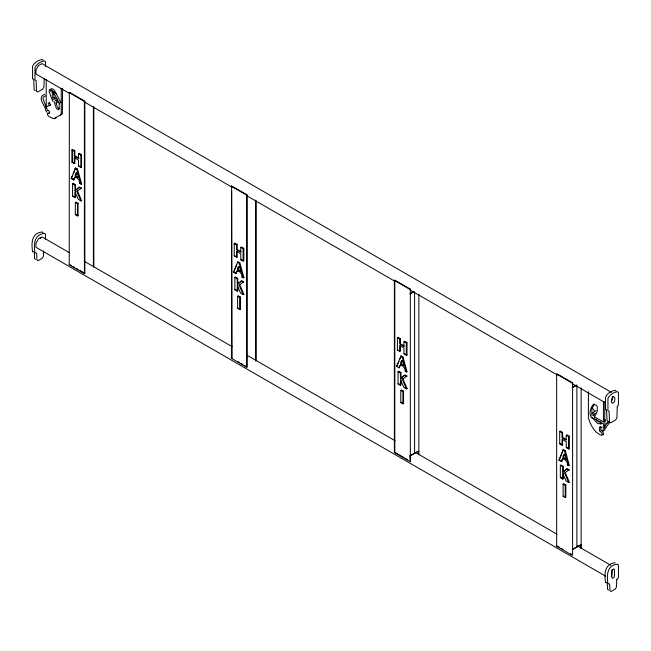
<?xml version="1.0" encoding="UTF-8"?>
<svg xmlns="http://www.w3.org/2000/svg" width="651" height="651" viewBox="0 0 651 651"><rect width="100%" height="100%" fill="white"/><g stroke="black" fill="none" stroke-linecap="round" stroke-linejoin="round"><path stroke-width="0.98" d="M69.226 264.631L69.348 92.255L84.858 101.206L84.85 273.322L84.402 273.583L69.283 264.859L69.348 264.371M84.402 273.583L84.402 101.466L84.858 101.206M231.634 358.066L231.634 185.942L247.136 194.893L247.136 367.018L246.688 367.278L231.512 358.327L232.016 358.286L231.634 190.873M246.688 367.278L246.688 195.154L247.136 194.893M394.368 452.543L394.368 280.418L394.815 280.158L410.325 289.109L410.325 461.233L409.487 461.266L394.368 452.543L394.815 452.282L394.815 280.158M417.617 451.436L409.935 455.871L410.325 461.233M556.654 546.23L556.654 374.113L557.101 373.853L572.603 382.804L572.603 554.929L571.765 554.961L556.654 546.23L557.101 545.977L559.624 547.426M588.398 391.804L588.398 417.983C590.628 424.932 594.371 433.118 601.939 435.478L602.175 433.745L600.116 431.011M603.42 423.785L603.152 431.442L600.466 429.44M603.42 421.758L603.42 401.488M604.779 401.724L604.779 430.091L603.876 430.612M601.353 422.605L601.353 423.85L600.417 423.931M44.187 78.901L43.91 87.022L42.706 89.114L37.725 91.994L36.513 91.295L36.13 80.561L34.959 80.138L34.959 67.72C36.505 63.993 40.736 61.446 44.561 60.868L45.472 61.658L45.472 66.426M43.698 250.814L43.446 256.16L42.388 258.195L38.035 260.709L36.977 259.895L36.643 253.158L34.951 252.905C33.649 244.296 33.974 234.311 44.675 233.375L45.472 234.254L45.472 239.096M565.166 472.455L569.389 482.358L568.705 482.529L566.101 481.032L562.757 473.611L562.651 479.038L563.221 478.794L563.221 473.358M600.1 426.893L599.937 427.642L600.914 428.098L601.67 427.634L601.166 426.893L600.1 426.893L599.351 430.181L599.945 431.32M611.582 576.135L612.103 569.576M71.138 178.512L75.597 167.958L77.493 169.048L81.668 184.013L79.609 183.403C80.781 180.14 73.758 173.418 73.636 179.953L71.138 178.512L72.717 175.428M73.433 173.557L75.597 167.958M73.636 179.953L75.337 176.722M233.416 272.199L237.875 261.653L239.771 262.744L243.946 277.708L241.895 277.09C243.059 273.835 236.044 267.105 235.922 273.648L233.416 272.199L233.921 271.923M234.279 270.987L236.801 264.452M235.922 273.648L237.623 270.417M238.99 266.861L238.063 269.359L240.74 271.036M396.605 366.423L401.065 355.869L402.961 356.96L407.135 371.924L405.077 371.314C406.248 368.051 399.234 361.329 399.112 367.864L396.605 366.423L398.908 361.468M399.624 359.604L401.065 355.869M400.813 364.633L399.112 367.864M402.481 360.288L401.252 363.575L403.921 365.252M558.892 460.111L563.351 449.564L565.247 450.655L569.413 465.62L567.363 465.001C568.535 461.746 561.512 455.016 561.39 461.559L558.892 460.111L559.388 459.834L561.943 461.307L563.091 458.328M559.754 458.898L563.351 449.564M564.767 453.975L563.538 457.271L566.207 458.947M48.654 112.965L49.679 112.525M231.634 185.942L231.569 186.43L246.688 195.154M46.408 107.122L46.717 106.487L46.14 105.552L45.472 105.617L46.408 107.122L50.762 104.608M594.249 417.267L597.195 411.481L597.349 406.899L596.454 405.337L593.606 404.141C590.376 407.664 588.162 414.833 592.288 418.422L593.207 418.593M594.461 404.206L591.792 408.893L591.995 415.688M604.242 427.048L607.977 421.824M605.275 428.513L609.678 422.361M77.412 190.849L81.635 200.752L80.952 200.931L78.348 199.426L75.003 192.004L74.898 197.432L75.467 197.188L75.467 191.76M239.69 284.544L243.922 294.447L243.238 294.618L240.634 293.121L237.29 285.699L237.184 291.127L237.745 290.883L237.745 285.447M402.879 378.76L407.111 388.663L406.419 388.842L403.815 387.337L400.479 379.915L400.373 385.343L400.935 385.099L400.935 379.671M60.372 115.414L61.251 113.469L61.251 88.292M74.979 157.347L74.824 163.32L74.271 163.572L71.944 162.229L71.944 149.917L72.456 149.396L74.824 150.763L74.857 155.744L79.129 158.209M237.265 251.042L237.11 257.015L236.549 257.259L234.23 255.924L234.23 243.612L234.742 243.092L237.11 244.459L237.143 249.431L241.293 251.872M400.3 345.347L400.3 351.231L399.738 351.483L397.419 350.14L397.419 337.828L397.932 337.308L400.3 338.675L400.324 343.655L404.605 346.12M562.578 439.043L562.578 444.926L562.016 445.17L559.697 443.836L559.697 431.523L560.21 431.003L562.578 432.37L562.61 437.342L566.761 439.783M74.898 197.432L72.578 196.097L72.578 183.785L73.099 183.265L75.467 184.632L75.565 190.279L79.503 186.967L81.465 188.18L76.777 191.353L80.952 200.931M237.184 291.127L234.865 289.785L234.865 277.481L235.377 276.96L237.745 278.327L237.851 283.974L241.781 280.654L243.751 281.875L239.055 285.048L243.238 294.618M400.373 385.343L398.046 384.009L398.046 371.697L398.567 371.176L400.935 372.543L401.04 378.19L404.971 374.878L406.94 376.091L402.245 379.264L406.419 388.842M562.651 479.038L560.332 477.696L560.332 465.392L560.853 464.871L563.221 466.238L563.318 471.885L567.257 468.565L569.218 469.786L564.531 472.96L568.705 482.529M51.047 90.611L50.729 90.92L51.038 90.163L51.087 92.279M74.271 163.572L74.304 157.688L78.478 160.105L78.519 166.021L80.838 167.364L81.53 167.193L81.53 154.637L79.162 153.27L78.519 153.709L78.372 158.527L74.295 156.134L74.271 151.26L74.824 150.763M236.549 257.259L236.59 251.384L240.764 253.792L240.805 259.716L243.124 261.059L243.816 260.88L243.816 248.324L241.448 246.957L240.805 247.404L240.65 252.222L236.582 249.829L236.549 244.947L237.11 244.459M399.738 351.483L399.779 345.6L403.954 348.016L403.994 353.932L406.314 355.275L407.005 355.104L407.005 342.548L404.637 341.181L403.994 341.62L403.84 346.438L399.771 344.045L399.738 339.171L400.3 338.675M562.016 445.17L562.057 439.295L566.232 441.703L566.272 447.628L568.592 448.97L569.283 448.791L569.283 436.235L566.915 434.868L566.272 435.316L566.126 440.133L562.049 437.741L562.016 432.858L562.578 432.37M81.465 188.18L80.781 188.603L78.861 187.407L75.003 190.662L74.898 185.128L75.467 184.632M243.751 281.875L243.067 282.298L241.139 281.102L237.281 284.349L237.184 278.815L237.745 278.327M406.94 376.091L406.257 376.514L404.328 375.318L400.471 378.573L400.373 373.039L400.935 372.543M569.218 469.786L568.535 470.209L566.614 469.013L562.757 472.26L562.651 466.726L563.221 466.238M75.337 202.551L75.915 202.07L78.071 203.324L78.071 215.701L77.453 215.912L75.337 214.692L75.337 202.551L77.453 203.771L77.453 215.912M237.615 296.246L238.193 295.766L240.357 297.011L240.357 309.396L239.739 309.607L237.615 308.387L237.615 296.246L239.739 297.466L239.739 309.607M400.804 390.462L401.382 389.982L403.547 391.235L403.547 403.612L402.92 403.823L400.804 402.603L400.804 390.462L402.92 391.682L402.92 403.823M563.091 484.157L563.668 483.677L565.825 484.922L565.825 497.307L565.206 497.519L563.091 496.298L563.091 484.157L565.206 485.377L565.206 497.519M593.273 415.786L594.339 414.956M75.011 168.438L76.875 169.512L77.493 169.048M237.298 262.133L239.153 263.199L239.771 262.744M400.487 356.349L402.342 357.423L402.961 356.96M562.765 450.044L564.629 451.11L565.247 450.655M77.453 203.771L78.071 203.324M239.739 297.466L240.357 297.011M402.92 391.682L403.547 391.235M565.206 485.377L565.825 484.922M596.031 410.651L591.979 413.23M75.003 190.662L75.565 190.279M237.281 284.349L237.851 283.974M400.471 378.573L401.04 378.19M562.757 472.26L563.318 471.885M75.003 192.004L75.744 191.817M237.29 285.699L237.851 285.341M80.838 167.364L80.838 155.052L81.53 154.637M243.124 261.059L243.124 248.747L243.816 248.324M406.314 355.275L406.314 342.963L407.005 342.548M568.592 448.97L568.592 436.658L569.283 436.235M595.494 413.206L593.24 414.549L593.533 413.946L593.533 415.688M44.716 94.192L42.128 95.73C38.759 100.433 45.513 105.722 45.725 110.45L46.994 112.249M45.448 95.827L43.365 97.064L43.023 98.871L47.295 109.775M56.059 101.108L57.467 100.287M56.206 103.004L58.72 101.54M33.73 251.546L32.705 251.937L32.55 251.522C31.24 242.904 31.565 232.928 42.266 231.984L43.072 232.863M413.352 291.843L409.935 293.813L413.735 292.071M418.862 451.167L409.935 455.871M576.485 385.042L572.221 387.508L576.876 385.27L576.876 547.328M576.485 547.1L572.221 549.566L581.14 544.863L580.749 544.635L580.749 548.061M577.339 546.612L579.903 545.131M606.708 582.352L605.682 582.743L605.528 582.328C604.218 573.71 604.543 563.733 615.244 562.789M609.092 421.986L606.089 423.679M71.944 162.229L72.456 161.953L72.456 149.396M234.23 255.924L234.742 255.648M397.419 350.14L397.932 349.864M559.697 443.836L560.21 443.559L562.578 444.926M72.578 196.097L73.099 195.821M234.865 289.785L235.377 289.516M398.046 384.009L398.567 383.732L400.145 384.643M560.332 477.696L560.853 477.427L563.221 478.794M604.283 419.749L604.86 419.488L605.528 420.326L605.365 421.107L604.592 420.758M561.39 461.559L561.943 461.307M75.337 214.692L75.915 214.448L78.071 215.701M237.615 308.387L238.193 308.143L240.357 309.396M400.804 402.603L401.382 402.367M563.091 496.298L563.668 496.054M78.519 166.021L79.162 165.826M240.805 259.716L243.026 260.424M403.994 353.932L404.637 353.737L407.005 355.104M566.272 447.628L566.915 447.424L569.283 448.791M79.609 183.403L81.668 184.013M241.895 277.09L243.946 277.708M567.363 465.001L568.038 464.822M55.172 118.034L56.149 117.847M410.325 289.109L409.487 289.15L394.368 280.418M572.603 382.804L571.765 382.837L556.654 374.113M40.216 238.176L41.005 238.095M49.232 105.535L50.168 105.446L50.16 104.193L49.224 103.037L48.296 103.127L48.296 104.372M33.152 79.105L32.558 78.755L32.558 66.337C34.104 62.61 38.328 60.063 42.152 59.485L43.072 60.266M606.13 409.91L605.536 409.56L605.536 397.143C607.082 393.416 611.305 390.869 615.13 390.291L616.049 391.072M600.548 421.97L598.497 421.889L595.999 419.228M600.792 423.752L597.797 423.622L591.897 417.315M602.671 434.567L603.29 434.697L603.697 433.59L601.467 430.23M59.656 108.937L58.712 108.627L57.174 106.528M57.573 99.416L53.903 97.406M56.36 100.872L57.036 101.1M77.152 172.336L75.785 175.664L78.454 177.341M51.803 90.448L51.055 90.066L52.406 90.758M611.517 392.431L41.973 63.603L38.45 65.637L35.96 69.95L35.96 74.019L69.421 93.337M84.402 101.466L69.226 92.515M84.239 101.898L232.317 187.382M247.136 195.943L395.214 281.435M410.032 289.988L557.223 374.968M572.196 383.61L605.65 402.928M54.594 92.328L52.568 91.466L52.292 95.852M35.317 90.603L34.112 89.903L33.73 79.178M608.294 421.409L607.09 420.709L606.512 409.691M47.124 110.564L48.589 110.426L49.533 111.988L49.256 113.534L47.474 113.315C46.685 116.635 51.649 117.579 53.821 118.816L62.374 113.884L62.602 88.512M71.944 149.917L74.271 151.26M78.519 153.709L80.838 155.052M234.23 243.612L236.549 244.947M240.805 247.404L243.124 248.747M397.419 337.828L399.738 339.171M403.994 341.62L406.314 342.963M559.697 431.523L562.016 432.858M566.272 435.316L568.592 436.658M73.246 162.408L74.824 163.32M79.951 166.282L81.53 167.193M235.532 256.103L237.11 257.015M72.489 178.716L74.19 179.7M234.775 272.411L236.476 273.396M72.578 183.785L74.898 185.128M234.865 277.481L237.184 278.815M398.046 371.697L400.373 373.039M560.332 465.392L562.651 466.726M73.888 196.276L75.467 197.188M236.167 289.972L237.745 290.883M241.928 293.3L243.922 294.447M405.117 387.516L407.111 388.663M402.106 402.782L403.547 403.612M69.275 252.612L41.973 236.85L38.45 238.884L35.96 243.197L35.96 247.266L605.65 576.176M84.239 261.254L232.163 346.657M247.136 355.3L395.059 440.703M415.314 452.396L557.077 534.243M577.331 545.937L610.784 565.255M69.738 264.599L71.415 265.567M73.099 266.536L74.775 267.504M76.452 268.472L78.136 269.449M79.813 270.417L84.85 273.322M237.9 361.687L239.576 362.656M241.261 363.624L242.937 364.593M244.613 365.561L246.298 366.529M395.662 452.762L404.059 457.612M405.736 458.581L407.412 459.557M561.3 548.394L562.977 549.371M570.536 553.732L572.603 554.929M594.599 416.852L603.412 421.954M593.907 418.414L602.907 423.622M608.612 590.132L607.554 589.31L607.22 582.572M35.634 259.326L34.576 258.504L34.283 252.734M591.905 407.257L594.697 411.326M55.717 93.101L56.043 93.614M60.942 102.744L54.83 91.042L53.667 89.504L51.958 88.626L49.289 89.838L49.126 91.685L52.812 101.336M53.325 91.978L59.298 103.411M593.159 412.213L593.387 412.661M55.335 100.799L53.805 96.031L53.651 91.254M55.953 102.703L56.865 105.568M52.454 96.804L53.374 99.668M53.984 101.58L56.442 108.522L58.305 109.718L59.265 108.432L59.208 102.801M564.629 451.11L568.722 465.79M402.342 357.423L406.436 372.095M239.153 263.199L243.246 277.879M76.875 169.512L80.968 184.184M49.647 102.345L49.647 103.599M581.14 387.866L581.14 548.288M418.862 294.179L418.862 454.593M418.471 451.802L418.471 454.365M414.589 291.575L414.589 453.633M256.12 200.85L256.12 360.817M255.672 200.093L255.672 361.077M93.842 107.155L93.842 267.122M93.386 106.398L93.386 266.373M46.221 79.617L46.221 107.993M612.29 396.361A5.713 3.296 -60 0 1 611.696 400.853M617.27 406.655L616.888 417.828L615.683 419.919L610.703 422.8L609.491 422.1L609.108 411.367L607.936 410.944L607.936 398.526C609.482 394.799 613.714 392.252 617.539 391.674L618.45 392.463L618.45 404.873L617.27 406.655M616.757 579.838L616.424 586.966L615.366 589L611.012 591.515L609.954 590.701L609.621 583.963L607.928 583.711C606.626 575.102 606.952 565.117 617.653 564.181L618.45 565.06L618.45 577.64L616.757 579.838M612.396 569.82L611.875 571.513L611.875 577.347L612.396 578.438L613.983 577.527L614.503 575.826L614.503 569.991L613.983 568.901L612.396 569.82M76.403 172.767C71.569 177.365 82.832 180.929 76.403 172.767M238.689 266.462C233.847 271.06 245.11 274.624 238.689 266.462M401.879 360.678C397.037 365.276 408.299 368.84 401.879 360.678M564.157 454.374C559.315 458.947 570.593 462.552 564.157 454.374M613.193 396.882L612.282 397.777A5.713 3.296 -60 0 0 612.282 403.286L614.096 402.237A5.713 3.296 -60 0 0 614.096 396.736L613.193 396.882"/></g></svg>
